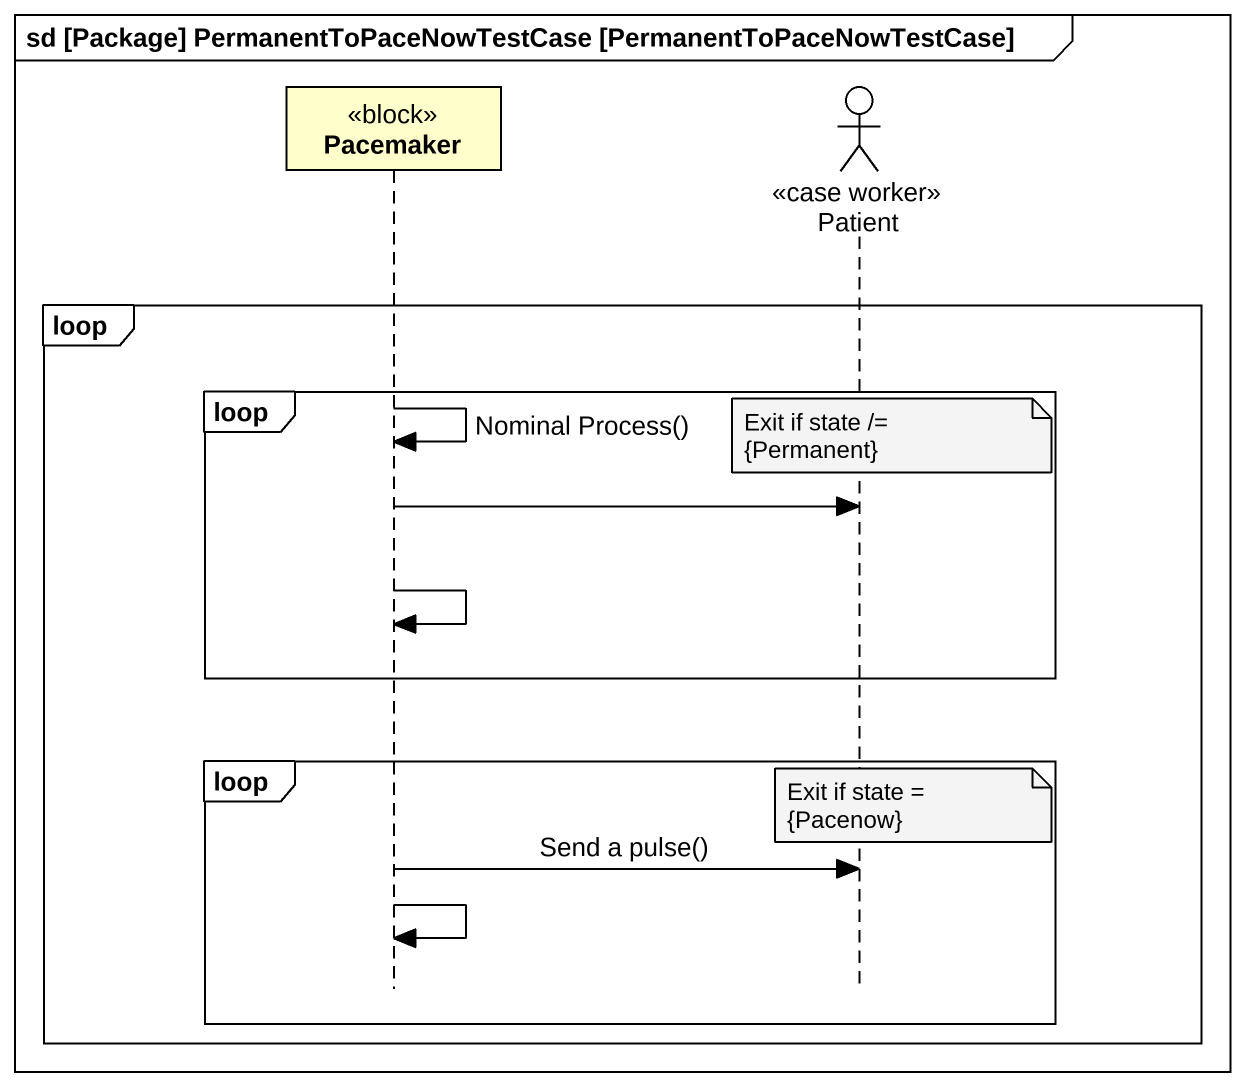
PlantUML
@startuml
mainframe sd [Package] PermanentToPaceNowTestCase [PermanentToPaceNowTestCase]
hide footbox
participant Pacemaker <<block>>
actor Patient <<case worker>>

loop
  loop
    Pacemaker -> Pacemaker : Nominal Process()
    note over Patient : Exit if state /= {Permanent}
    Pacemaker -> Patient
    Pacemaker -> Pacemaker
  end
  loop
    note over Patient : Exit if state = {Pacenow}
    Pacemaker -> Patient : Send a pulse()
    Pacemaker -> Pacemaker
  end
end
@enduml
